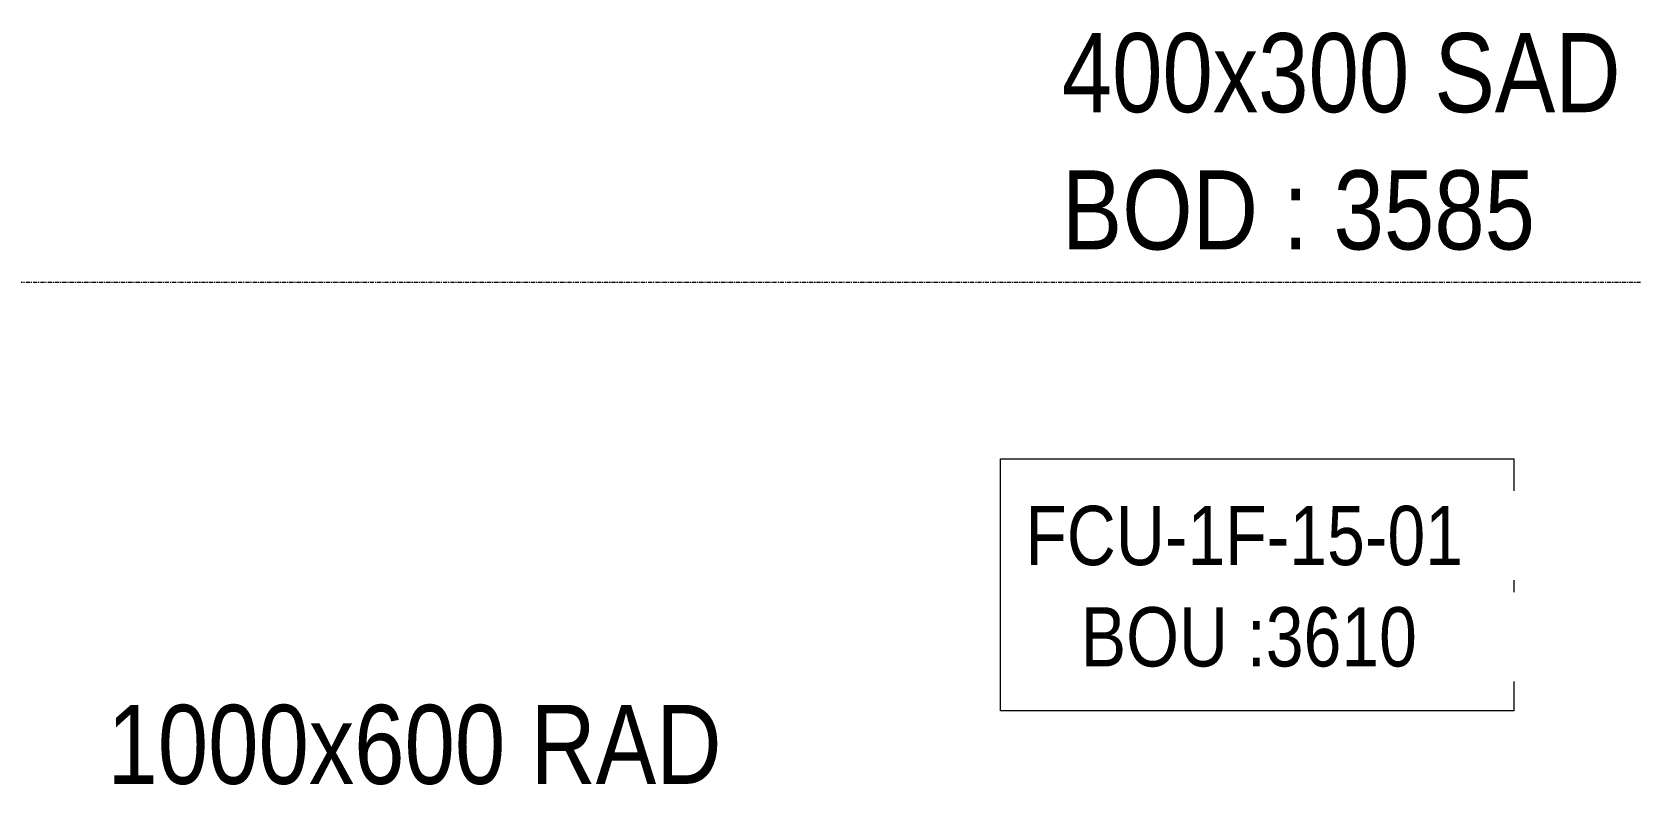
# Model space of a CAD drawing. Header units: inches. Extents: x -83664 to 20107, y -47222 to 19398.
# Drawn here: x -71965 to -67114, y -20290 to -18004 of the extents above; entities that cross this region are included whole.
import ezdxf

# ---------------------------------------------------------------- set-up
doc = ezdxf.new("R2010")
doc.units = ezdxf.units.IN
doc.header["$MEASUREMENT"] = 0
doc.linetypes.add('Grid Line', pattern=[22.225, 12.7, -3.175, 3.175, -3.175])
for name, color, linetype, lineweight in [('M-EQPM-IDEN', 7, 'Continuous', 9), ('M-HVAC-DUCT-IDEN', 7, 'Continuous', 18), ('S-GRID', 7, 'Continuous', 9)]:
    doc.layers.add(name, color=color, linetype=linetype, lineweight=lineweight)
doc.styles.add('Arial Narrow_1', font='ARIALN.TTF', dxfattribs={"height": 1.406642})
doc.styles.add('Arial Narrow_21', font='ARIALN.TTF', dxfattribs={"height": 240})

msp = doc.modelspace()

# ---------------------------------------------------------------- linework, layer by layer
at = {"layer": 'M-EQPM-IDEN', "flags": 128}
msp.add_lwpolyline([(-69024.7, -19299.7), (-67466.2, -19299.7), (-67466.2, -20064.7), (-69024.7, -20064.7)], close=True, dxfattribs=at)
at = {"layer": 'S-GRID', "color": 254, "linetype": 'Grid Line', "true_color": 0xdcdcdc}
msp.add_line((20106.7, -18764.5), (-81517, -18764.5), dxfattribs=at)

# ---------------------------------------------------------------- texts
at = {"layer": 'M-HVAC-DUCT-IDEN', "lineweight": 9, "char_height": 240, "attachment_point": 1, "style": 'Arial Narrow_21'}
for s, insert, width in [('400x300 SAD', (-68839, -18007.5), 2128.48), ('BOD : 3585', (-68839, -18424.2), 1803.797), ('1000x600 RAD', (-71736.1, -20046.9), 2344.936)]:
    msp.add_mtext(s, dxfattribs=dict(at, insert=insert, width=width))

# ---------------------------------------------------------------- next in the draw order: texts
at = {"layer": 'M-EQPM-IDEN', "char_height": 180, "attachment_point": 1, "style": 'Arial Narrow_1', "bg_fill": 3, "box_fill_scale": 1.25, "bg_fill_color": 256, "bg_fill_true_color": 13158600, "bg_fill_transparency": 0}
for s, insert, width in [('FCU-1F-15-01', (-68949.7, -19442.7), 1695.569), ('BOU :3610', (-68781.1, -19750.3), 1298.734)]:
    msp.add_mtext(s, dxfattribs=dict(at, insert=insert, width=width))

doc.saveas('drawing.dxf')
